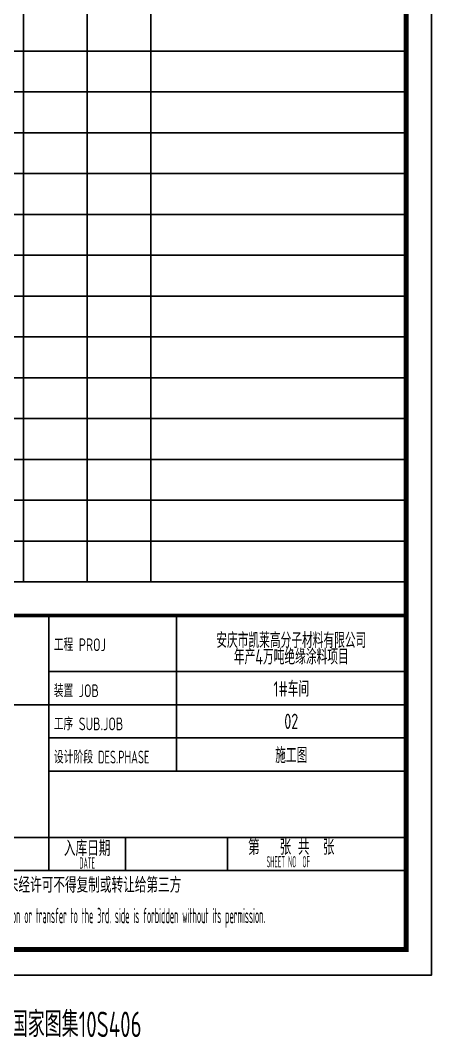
# Model space of a CAD drawing. Extents: x 4579863 to 4663963, y -547270 to -273670.
# Drawn here: x 4592804 to 4600863, y -304635 to -284670 of the extents above; entities that cross this region are included whole.
import ezdxf
from ezdxf.enums import TextEntityAlignment as Align

# ---------------------------------------------------------------- set-up
doc = ezdxf.new("R2010")
doc.units = 0
doc.header["$LTSCALE"] = 1000
doc.header["$MEASUREMENT"] = 0
doc.layers.get('0').update_dxf_attribs({"linetype": 'CONTINUOUS'})
for name, color, linetype in [('AXIS', 3, 'CONTINUOUS'), ('TWT_TEXT', 7, 'CONTINUOUS'), ('图框', 255, 'CONTINUOUS')]:
    doc.layers.add(name, color=color, linetype=linetype)
doc.styles.add('sceie', font='SCEIE', dxfattribs={"width": 0.75, "bigfont": 'SCEIC'})
doc.styles.add('TSSD_Rein', font='Tssdeng.shx', dxfattribs={"width": 0.7, "bigfont": 'hztxt.shx'})
doc.styles.add('公司标准', font='sceie.shx', dxfattribs={"width": 0.7, "height": 300, "bigfont": 'sceic.shx'})

msp = doc.modelspace()

# ---------------------------------------------------------------- linework, layer by layer
at = {"color": 0}
for p, q in [((4592862.8, -295669.7), (4592862.8, -275669.7)), ((4595362.8, -295669.7), (4595362.8, -275669.7)), ((4594112.8, -277269.7), (4594112.8, -295669.7)), ((4582362.8, -285269.7), (4600362.8, -285269.7)), ((4582362.8, -285269.7), (4600362.8, -285269.7)), ((4582362.8, -286069.7), (4600362.8, -286069.7)), ((4582362.8, -286869.7), (4600362.8, -286869.7)), ((4582362.8, -287669.7), (4600362.8, -287669.7)), ((4582362.8, -288469.7), (4600362.8, -288469.7)), ((4582362.8, -289269.7), (4600362.8, -289269.7)), ((4582362.8, -290069.7), (4600362.8, -290069.7)), ((4582362.8, -290869.7), (4600362.8, -290869.7)), ((4582362.8, -291669.7), (4600362.8, -291669.7)), ((4582362.8, -292469.7), (4600362.8, -292469.7)), ((4582362.8, -293269.7), (4600362.8, -293269.7)), ((4582362.8, -294069.7), (4600362.8, -294069.7)), ((4582362.8, -294869.7), (4600362.8, -294869.7)), ((4582362.8, -295669.7), (4600362.8, -295669.7))]:
    msp.add_line(p, q, dxfattribs=at)
for p, q in [((4593362.8, -301325.6), (4593362.8, -296325.6)), ((4595862.8, -299375.6), (4595862.8, -296325.6)), ((4600362.8, -296325.6), (4600362.8, -302869.7)), ((4593362.8, -297425.6), (4600362.8, -297425.6)), ((4582362.8, -298075.6), (4593362.8, -298075.6)), ((4593362.8, -298075.6), (4600362.8, -298075.6)), ((4593362.8, -298725.6), (4600362.8, -298725.6)), ((4593362.8, -299375.6), (4600362.8, -299375.6)), ((4587862.8, -300675.6), (4600362.8, -300675.6)), ((4594862.8, -301325.6), (4594862.8, -300675.6)), ((4596862.8, -301325.6), (4596862.8, -300675.6)), ((4582362.8, -301325.6), (4600362.8, -301325.6)), ((4582362.8, -302869.7), (4600362.8, -302869.7))]:
    msp.add_line(p, q)
at = {"const_width": 70}
msp.add_lwpolyline([(4600362.8, -296325.6), (4582362.8, -296325.6)], dxfattribs=at)
at = {"layer": '图框', "color": 0}
msp.add_lwpolyline([(4579862.8, -303369.7), (4579862.8, -273669.7), (4600862.8, -273669.7), (4600862.8, -303369.7)], close=True, dxfattribs=at)
at = {"layer": '图框', "color": 0, "const_width": 100}
msp.add_lwpolyline([(4582362.8, -302869.7), (4600362.8, -302869.7), (4600362.8, -274169.7), (4582362.8, -274169.7)], close=True, dxfattribs=at)

# ---------------------------------------------------------------- texts
at = {"style": 'sceie'}
for s, width, p in [('工程 PROJ', 0.8, (4593459.7, -297025.6)), ('装置 JOB', 0.8, (4593459.7, -297925.6)), ('工序 SUB.JOB', 0.8, (4593459.7, -298575.6)), ('设计阶段 DES.PHASE', 0.7, (4593459.7, -299225.6))]:
    msp.add_text(s, height=250, dxfattribs=dict(at, width=width)).set_placement(p)
for s, height, width, p in [('入库日期', 300, 0.8, (4594112.8, -300875.6)), ('DATE', 220, 0.4, (4594112.8, -301175.6)), ('SHEET NO  OF  ', 220, 0.4, (4598112.8, -301150.6)), ('本文件专有权属安徽华东化工医药工程有限责任公司所有,未经许可不得复制或转让给第三方', 300, 0.8, (4591362.8, -301625.6)), ('The proprietary right of this document belongs to Anhui Huadong Chemical And Medical Engineering  Co.,Ltd.  and any replication or transfer to the 3rd. side is forbidden without its permission. ', 300, 0.4, (4590459.6, -302249.2))]:
    msp.add_text(s, height=height, dxfattribs=dict(at, width=width)).set_placement(p, align=Align.MIDDLE)
at = {"color": 0, "style": 'sceie', "width": 0.8}
msp.add_text('第   张 共  张', height=300, dxfattribs=at).set_placement((4598112.8, -300850.6), align=Align.MIDDLE)
at = {"layer": 'AXIS', "style": 'TSSD_Rein', "width": 0.7}
for s, p in [('安庆市凯莱高分子材料有限公司', (4598112.8, -296798.1)), ('年产4万吨绝缘涂料项目', (4598112.8, -297121.1)), ('1#车间', (4598112.8, -297750.6)), ('02', (4598112.8, -298400.6)), ('施工图', (4598112.8, -299050.6))]:
    msp.add_text(s, height=300, dxfattribs=at).set_placement(p, align=Align.MIDDLE)
at = {"layer": 'TWT_TEXT', "color": 7, "style": '公司标准', "width": 0.7}
msp.add_text('注：雨水管采用硬聚氯乙烯排水管(UPVC)，粘接。安装参照国家图集10S406', height=500, dxfattribs=at).set_placement((4583760.5, -304586))

doc.saveas('drawing.dxf')
